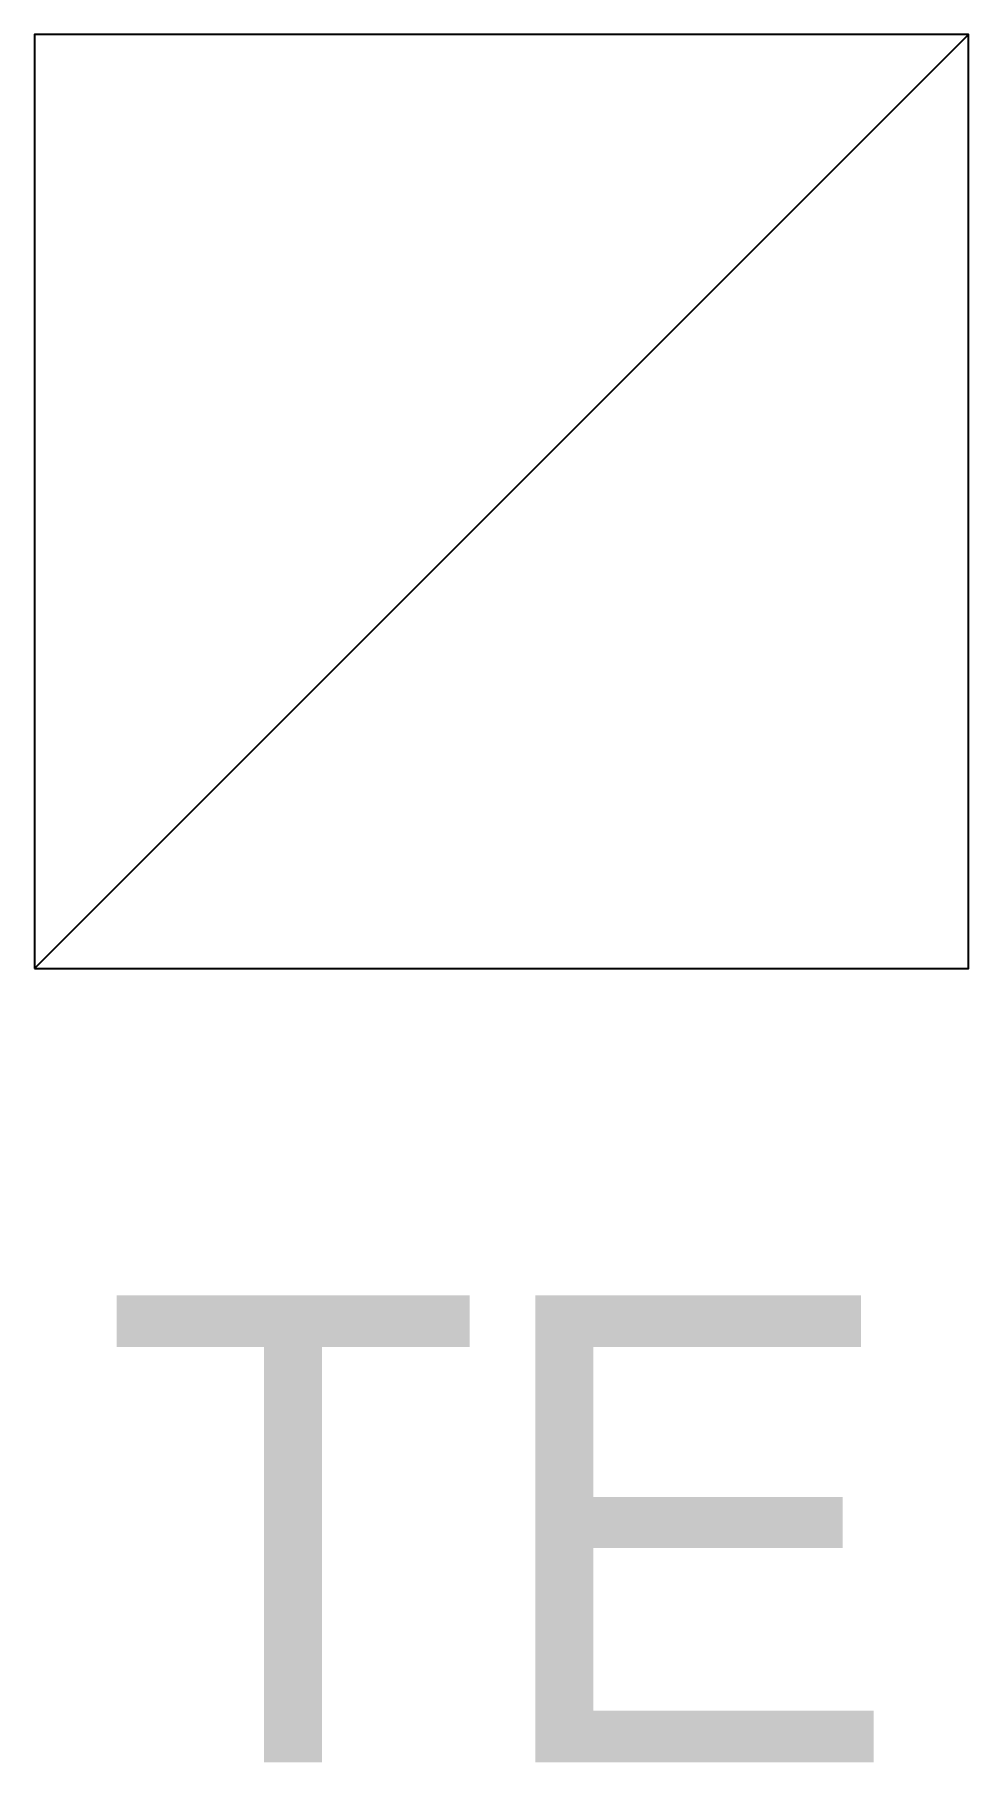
# Model space of a CAD drawing. Header units: metres. Extents: x -0.1 to 0.1, y -0.27 to 0.1.
import ezdxf
from ezdxf.enums import TextEntityAlignment as Align

# ---------------------------------------------------------------- set-up
doc = ezdxf.new("R2010")
doc.units = ezdxf.units.M

msp = doc.modelspace()

# ---------------------------------------------------------------- linework, layer by layer
msp.add_line((-0.1, -0.1), (0.1, 0.1))
msp.add_lwpolyline([(-0.1, -0.1), (0.1, -0.1), (0.1, 0.1), (-0.1, 0.1)], close=True)

# ---------------------------------------------------------------- texts
msp.add_text('TE', height=0.1).set_placement((0, -0.22), align=Align.MIDDLE_CENTER)

doc.saveas('drawing.dxf')
